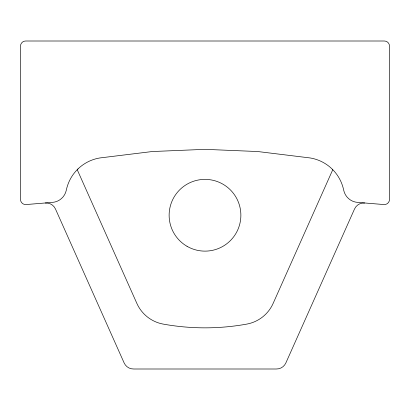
<?xml version="1.0" encoding="UTF-8"?>
<svg xmlns="http://www.w3.org/2000/svg" width="410" height="410" viewBox="0 0 410 410"><rect width="100%" height="100%" fill="white"/><g stroke="black" fill="none" stroke-linecap="round" stroke-linejoin="round"><path stroke-width="0.61" d="M332.766 169.704L273.127 303.415A35.875 35.875 0 0 1 247.056 324.049C219.283 329.107 190.717 329.107 162.944 324.049A35.875 35.875 0 0 1 136.873 303.415L77.234 169.704M364.705 202.981A10.25 10.25 0 0 0 354.512 209.023L285.867 362.932A10.25 10.25 0 0 1 276.227 369L133.773 369A10.25 10.25 0 0 1 124.133 362.932L55.488 209.023A10.25 10.25 0 0 0 45.295 202.981M78.074 168.843L76.157 170.811A41 41 0 0 0 66.312 190.163A15.375 15.375 0 0 1 52.5 202.391L26.04 204.554A5.125 5.125 0 0 1 20.5 199.445L20.5 46.13A5.125 5.125 0 0 1 25.625 41.005L384.375 41.005A5.125 5.125 0 0 1 389.5 46.13L389.5 199.445A5.125 5.125 0 0 1 383.96 204.554L357.499 202.391A15.375 15.375 0 0 1 343.688 190.163A41 41 0 0 0 333.842 170.811L331.926 168.843A41 41 0 0 0 310.15 157.952L257.746 151.536L205 149.348L152.253 151.536L99.85 157.952A41 41 0 0 0 78.074 168.843M187.062 246.323A35.875 35.875 0 0 0 240.875 215.255A35.875 35.875 0 0 0 187.062 184.187A35.875 35.875 0 0 0 187.062 246.323"/></g></svg>
